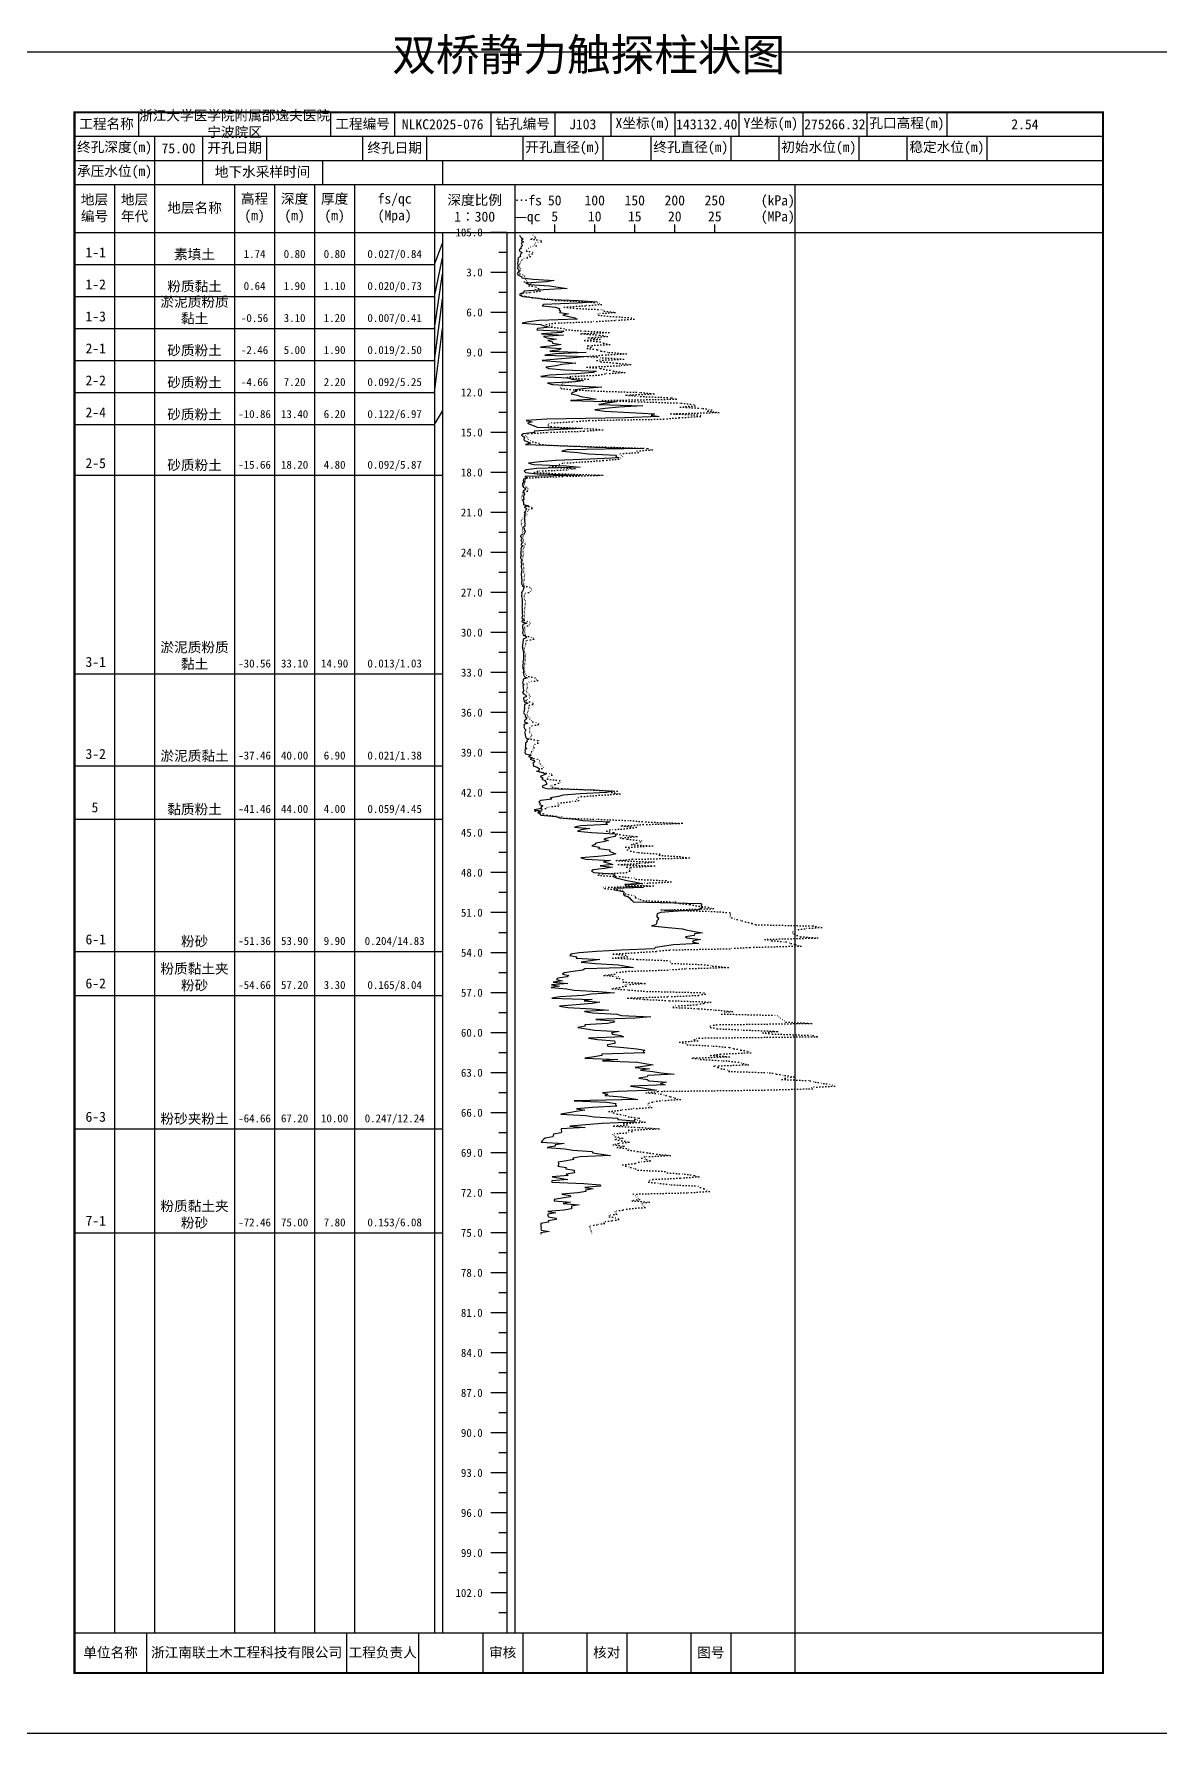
# Model space of a CAD drawing. Extents: x 297 to 65340, y 0 to 425.
# Drawn here: x 30600.9 to 30882.3, y 0 to 424.6 of the extents above; entities that cross this region are included whole.
import ezdxf
from ezdxf.enums import TextEntityAlignment as Align

# ---------------------------------------------------------------- set-up
doc = ezdxf.new("R2010")
doc.units = 0
doc.linetypes.add('DOT', pattern=[6.35, 0, -6.35])
doc.layers.add('FRAME', color=7, linetype='CONTINUOUS')
doc.layers.add('STRATUM', color=7, linetype='CONTINUOUS')
doc.styles.add('ST', font='')
doc.styles.get('ST').set_extended_font_data('SimSun')

msp = doc.modelspace()

# ---------------------------------------------------------------- linework, layer by layer
at = {"layer": 'FRAME', "color": 245, "linetype": 'Continuous'}
msp.add_lwpolyline([(30591, 0), (30888, 0), (30888, 420), (30591, 420)], close=True, dxfattribs=at)
at = {"layer": 'FRAME', "linetype": 'Continuous', "const_width": 0.5}
msp.add_lwpolyline([(30611, 15), (30868, 15), (30868, 405), (30611, 405)], close=True, dxfattribs=at)
at = {"layer": 'FRAME', "color": 0, "linetype": 'Continuous'}
for points in [[(30627, 405), (30627, 399)], [(30675, 405), (30675, 399)], [(30691, 405), (30691, 399)], [(30715, 405), (30715, 399)], [(30731, 405), (30731, 399)], [(30745, 405), (30745, 399)], [(30761, 405), (30761, 399)], [(30777, 405), (30777, 399)], [(30793, 405), (30793, 399)], [(30809, 405), (30809, 399)], [(30829, 405), (30829, 399)], [(30868, 405), (30868, 399)], [(30611, 399), (30868, 399)], [(30631, 399), (30631, 393)], [(30643, 399), (30643, 393)], [(30659, 399), (30659, 393)], [(30683, 399), (30683, 393)], [(30699, 399), (30699, 393)], [(30723, 399), (30723, 393)], [(30743, 399), (30743, 393)], [(30755, 399), (30755, 393)], [(30775, 399), (30775, 393)], [(30787, 399), (30787, 393)], [(30807, 399), (30807, 393)], [(30819, 399), (30819, 393)], [(30839, 399), (30839, 393)], [(30868, 399), (30868, 393)], [(30611, 393), (30868, 393)], [(30631, 393), (30631, 387)], [(30643, 393), (30643, 387)], [(30673, 393), (30673, 387)], [(30703, 393), (30703, 387)], [(30611, 387), (30868, 387)], [(30621, 387), (30621, 25)], [(30631, 387), (30631, 25)], [(30651, 387), (30651, 25)], [(30661, 387), (30661, 25)], [(30671, 387), (30671, 25)], [(30681, 387), (30681, 25)], [(30701, 387), (30701, 25)], [(30721, 387), (30721, 25)], [(30791, 387), (30791, 25)], [(30611, 375), (30868, 375)], [(30703, 375), (30703, 25)], [(30719, 375), (30719, 25)], [(30731, 375), (30731, 377)], [(30741, 375), (30741, 377)], [(30751, 375), (30751, 377)], [(30761, 375), (30761, 377)], [(30771, 375), (30771, 377)], [(30611, 25), (30868, 25)], [(30629, 25), (30629, 15)], [(30679, 25), (30679, 15)], [(30697, 25), (30697, 15)], [(30713, 25), (30713, 15)], [(30723, 25), (30723, 15)], [(30739, 25), (30739, 15)], [(30749, 25), (30749, 15)], [(30765, 25), (30765, 15)], [(30775, 25), (30775, 15)], [(30791, 25), (30791, 15)]]:
    msp.add_lwpolyline(points, dxfattribs=at)
at = {"layer": 'STRATUM', "linetype": 'Continuous'}
for points in [[(30719, 375), (30715, 375)], [(30722.2, 374.33), (30722.34, 374), (30722.7, 373.67), (30723.12, 373.33), (30722.6, 373), (30723.16, 372.67), (30722.58, 372.33), (30722.8, 372), (30722.86, 371.67), (30722.52, 371.33), (30722.64, 371), (30722.12, 370.67), (30722.18, 370.33), (30722.86, 370), (30722.5, 369.67), (30722.4, 369.33), (30722.44, 369), (30721.84, 368.67), (30721.82, 368.33), (30721.88, 368), (30721.82, 367.67), (30721.7, 367.33), (30721.76, 367), (30721.76, 366.67), (30721.78, 366.33), (30721.72, 366), (30722.04, 365.67), (30722.02, 365.33), (30721.8, 365), (30721.64, 364.67), (30721.86, 364.33), (30722.72, 364), (30722.76, 363.67), (30725.62, 363.33), (30730.86, 363), (30728.94, 362.67), (30723.8, 362.33), (30724.7, 362), (30729.72, 361.67), (30731.9, 361.33), (30734.08, 361), (30728.18, 360.67), (30723.26, 360.33), (30723.32, 360), (30722.4, 359.67), (30722.22, 359.33), (30723.04, 359), (30726.24, 358.67), (30728.3, 358.33), (30736.96, 358), (30741.62, 357.67), (30736.7, 357.33), (30728.18, 357), (30727.84, 356.67), (30731.18, 356.33), (30732.2, 356), (30732.14, 355.67), (30732.54, 355.33), (30732.16, 355), (30734.46, 354.67), (30733.02, 354.33), (30734.58, 354), (30736.02, 353.67), (30736.58, 353.33), (30727.14, 353), (30724.5, 352.67), (30722.84, 352.33), (30727.44, 352), (30728.38, 351.67), (30729.86, 351.33), (30726.68, 351), (30726.5, 350.67), (30733.26, 350.33), (30732.72, 350), (30727.66, 349.67), (30733.2, 349.33), (30728.18, 349), (30729, 348.67), (30731.42, 348.33), (30729.3, 348), (30730.42, 347.67), (30730.46, 347.33), (30732.64, 347), (30730.56, 346.67), (30727.48, 346.33), (30732.58, 346), (30732.2, 345.67), (30729.78, 345.33), (30738.86, 345), (30731.16, 344.67), (30728.5, 344.33), (30739.18, 344), (30735.6, 343.67), (30731.66, 343.33), (30727.84, 343), (30732.48, 342.67), (30736.26, 342.33), (30732.74, 342), (30731.38, 341.67), (30728.74, 341.33), (30729.54, 341), (30733.44, 340.67), (30741.38, 340.33), (30740.6, 340), (30736.46, 339.67), (30729.72, 339.33), (30727.54, 339), (30734.34, 338.67), (30735.4, 338.33), (30738, 338), (30736.2, 337.67), (30729.2, 337.33), (30730.48, 337), (30736.44, 336.67), (30742.76, 336.33), (30738.66, 336), (30736.14, 335.67), (30736.52, 335.33), (30735.54, 335), (30735.08, 334.67), (30736.6, 334.33), (30737.54, 334), (30739.64, 333.67), (30741.32, 333.33), (30734.96, 333), (30746.46, 332.67), (30744.2, 332.33), (30742, 332), (30753.02, 331.67), (30747.06, 331.33), (30743.64, 331), (30741, 330.67), (30743.52, 330.33), (30749.8, 330), (30755.96, 329.67), (30755.08, 329.33), (30757.14, 329), (30748.54, 328.67), (30729, 328.33), (30723.88, 328), (30725.4, 327.67), (30724.16, 327.33), (30724.98, 327), (30725.84, 326.67), (30726.58, 326.33), (30737.98, 326), (30730.76, 325.67), (30725.9, 325.33), (30725.94, 325), (30723.12, 324.67), (30722.74, 324.33), (30723.18, 324), (30723.44, 323.67), (30723.28, 323.33), (30723.38, 323), (30724.26, 322.67), (30724.96, 322.33), (30723.7, 322), (30734.12, 321.67), (30741.02, 321.33), (30752.98, 321), (30734.12, 320.67), (30732.82, 320.33), (30736.8, 320), (30739.38, 319.67), (30746.32, 319.33), (30746.3, 319), (30747, 318.67), (30739.84, 318.33), (30731.28, 318), (30727.28, 317.67), (30724.48, 317.33), (30725.8, 317), (30733.82, 316.67), (30737.34, 316.33), (30726.5, 316), (30723.86, 315.67), (30723.34, 315.33), (30723.66, 315), (30726.6, 314.67), (30737.64, 314.33), (30723.5, 314), (30724.16, 313.67), (30723.2, 313.33), (30723.08, 313), (30723.62, 312.67), (30722.94, 312.33), (30722.96, 312), (30723.12, 311.67), (30723.08, 311.33), (30723.68, 311), (30723.62, 310.67), (30723.12, 310.33), (30723.22, 310), (30723.52, 309.67), (30723.32, 309.33), (30723.16, 309), (30723.24, 308.67), (30723.4, 308.33), (30723.06, 308), (30723.18, 307.67), (30723.22, 307.33), (30723.2, 307), (30724.44, 306.67), (30723.38, 306.33), (30723.98, 306), (30723.8, 305.67), (30723.68, 305.33), (30723.38, 305), (30723.68, 304.67), (30723.38, 304.33), (30723.54, 304), (30723.42, 303.67), (30723.42, 303.33), (30723.42, 303), (30723.44, 302.67), (30723.58, 302.33), (30723.48, 302), (30723.62, 301.67), (30723.22, 301.33), (30723.36, 301), (30723.38, 300.67), (30723.6, 300.33), (30723.52, 300), (30723.38, 299.67), (30722.5, 299.33), (30722.48, 299), (30722.8, 298.67), (30722.66, 298.33), (30722.54, 298), (30722.86, 297.67), (30722.8, 297.33), (30722.54, 297), (30723.08, 296.67), (30722.66, 296.33), (30722.56, 296), (30722.58, 295.67), (30722.56, 295.33), (30722.5, 295), (30722.48, 294.67), (30722.72, 294.33), (30722.48, 294), (30722.48, 293.67), (30722.6, 293.33), (30722.74, 293), (30722.56, 292.67), (30722.66, 292.33), (30722.68, 292), (30722.6, 291.67), (30722.62, 291.33), (30722.66, 291), (30722.8, 290.67), (30722.74, 290.33), (30722.72, 290), (30722.58, 289.67), (30722.6, 289.33), (30722.66, 289), (30722.74, 288.67), (30722.66, 288.33), (30722.88, 288), (30722.7, 287.67), (30722.72, 287.33), (30722.78, 287), (30722.92, 286.67), (30723.38, 286.33), (30723.24, 286), (30723.14, 285.67), (30722.94, 285.33), (30722.66, 285), (30722.76, 284.67), (30722.74, 284.33), (30722.72, 284), (30722.76, 283.67), (30722.88, 283.33), (30722.84, 283), (30722.86, 282.67), (30722.88, 282.33), (30722.9, 282), (30722.86, 281.67), (30722.8, 281.33), (30722.88, 281), (30722.86, 280.67), (30722.86, 280.33), (30722.86, 280), (30722.9, 279.67), (30722.92, 279.33), (30722.88, 279), (30722.8, 278.67), (30723.18, 278.33), (30722.9, 278), (30722.76, 277.67), (30724, 277.33), (30723.04, 277), (30722.92, 276.67), (30722.92, 276.33), (30722.94, 276), (30723.18, 275.67), (30723, 275.33), (30722.98, 275), (30723, 274.67), (30723.1, 274.33), (30723.9, 274), (30723.88, 273.67), (30723.12, 273.33), (30723.12, 273), (30723.04, 272.67), (30723.06, 272.33), (30722.92, 272), (30722.96, 271.67), (30722.88, 271.33), (30722.94, 271), (30723.06, 270.67), (30723.08, 270.33), (30723.22, 270), (30723.18, 269.67), (30723.16, 269.33), (30723.22, 269), (30723.16, 268.67), (30723.22, 268.33), (30723.08, 268), (30723.04, 267.67), (30723.12, 267.33), (30723.02, 267), (30722.98, 266.67), (30723.06, 266.33), (30723.06, 266), (30723.22, 265.67), (30723.18, 265.33), (30723.14, 265), (30723.2, 264.67), (30723.3, 264.33), (30723.34, 264), (30724.1, 263.67), (30723.12, 263.33), (30723.08, 263), (30723.06, 262.67), (30722.98, 262.33), (30723.38, 262), (30723.06, 261.67), (30723.08, 261.33), (30723.12, 261), (30723.24, 260.67), (30723.18, 260.33), (30722.96, 260), (30723.18, 259.67), (30723.78, 259.33), (30723.96, 259), (30723.24, 258.67), (30723.18, 258.33), (30723.38, 258), (30723.34, 257.67), (30724.32, 257.33), (30723.48, 257), (30723.48, 256.67), (30723.4, 256.33), (30723.56, 256), (30723.34, 255.67), (30723.34, 255.33), (30723.22, 255), (30723.34, 254.67), (30723.7, 254.33), (30723.6, 254), (30724.06, 253.67), (30723.76, 253.33), (30723.46, 253), (30723.42, 252.67), (30724.26, 252.33), (30723.3, 252), (30723.38, 251.67), (30723.28, 251.33), (30723.46, 251), (30723.82, 250.67), (30723.6, 250.33), (30723.48, 250), (30723.58, 249.67), (30723.62, 249.33), (30723.68, 249), (30723.76, 248.67), (30724.5, 248.33), (30723.92, 248), (30724.14, 247.67), (30723.66, 247.33), (30723.7, 247), (30723.68, 246.67), (30723.6, 246.33), (30724, 246), (30723.56, 245.67), (30723.58, 245.33), (30723.54, 245), (30723.66, 244.67), (30725.14, 244.33), (30724.44, 244), (30725.44, 243.67), (30724.88, 243.33), (30725.8, 243), (30726.02, 242.67), (30725.52, 242.33), (30725.66, 242), (30725.58, 241.67), (30726.58, 241.33), (30727.1, 241), (30727.08, 240.67), (30726.82, 240.33), (30727.84, 240), (30728.84, 239.67), (30728.22, 239.33), (30727.38, 239), (30728.04, 238.67), (30727.8, 238.33), (30728.56, 238), (30728.8, 237.67), (30728.92, 237.33), (30728.94, 237), (30728, 236.67), (30727.88, 236.33), (30729.06, 236), (30741.04, 235.67), (30745.74, 235.33), (30743.9, 235), (30737.36, 234.67), (30733.08, 234.33), (30731.98, 234), (30729.96, 233.67), (30730.32, 233.33), (30727.56, 233), (30727.02, 232.67), (30727.38, 232.33), (30727.2, 232), (30728.02, 231.67), (30727.5, 231.33), (30727.78, 231), (30725.84, 230.67), (30727.64, 230.33), (30726.66, 230), (30727.28, 229.67), (30727.54, 229.33), (30731.26, 229), (30732.18, 228.67), (30736.18, 228.33), (30737.98, 228), (30744.8, 227.67), (30743.74, 227.33), (30744.18, 227), (30737.46, 226.67), (30735.98, 226.33), (30739.76, 226), (30737.6, 225.67), (30736.68, 225.33), (30740.18, 225), (30746.1, 224.67), (30746.26, 224.33), (30746.02, 224), (30744.44, 223.67), (30743.24, 223.33), (30744.38, 223), (30743.14, 222.67), (30741.28, 222.33), (30741.04, 222), (30740.26, 221.67), (30742.16, 221.33), (30741.92, 221), (30744.76, 220.67), (30744.66, 220.33), (30745.46, 220), (30746.24, 219.67), (30744.9, 219.33), (30741.8, 219), (30737.56, 218.67), (30738.9, 218.33), (30744.98, 218), (30743.22, 217.67), (30744.54, 217.33), (30745.56, 217), (30742.36, 216.67), (30745.48, 216.33), (30743.42, 216), (30740.58, 215.67), (30740.2, 215.33), (30740.74, 215), (30745.54, 214.67), (30746.14, 214.33), (30745.62, 214), (30746.32, 213.67), (30747.7, 213.33), (30749.06, 213), (30750.96, 212.67), (30752.72, 212.33), (30748.48, 212), (30748.66, 211.67), (30753.2, 211.33), (30745.8, 211), (30745.84, 210.67), (30748.16, 210.33), (30748.26, 210), (30748.22, 209.67), (30748.36, 209.33), (30749.24, 209), (30749.7, 208.67), (30750, 208.33), (30750.46, 208), (30750.62, 207.67), (30767.52, 207.33), (30767.64, 207), (30767.58, 206.67), (30767.94, 206.33), (30767.3, 206), (30767.2, 205.67), (30760.64, 205.33), (30757.44, 205), (30756.6, 204.67), (30756.5, 204.33), (30756.5, 204), (30756.9, 203.67), (30756.82, 203.33), (30756.52, 203), (30756.5, 202.67), (30756.42, 202.33), (30756.26, 202), (30755.18, 201.67), (30759.34, 201.33), (30762.94, 201), (30763.78, 200.67), (30765.9, 200.33), (30767.94, 200), (30765.9, 199.67), (30765.82, 199.33), (30763.66, 199), (30763.98, 198.67), (30767.46, 198.33), (30765.64, 198), (30765.4, 197.67), (30766.9, 197.33), (30760.7, 197), (30758.4, 196.67), (30756.16, 196.33), (30755.86, 196), (30747.58, 195.67), (30741.4, 195.33), (30737.14, 195), (30735.02, 194.67), (30734.78, 194.33), (30736.54, 194), (30736.4, 193.67), (30742.26, 193.33), (30739.98, 193), (30737.64, 192.67), (30741.18, 192.33), (30746.94, 192), (30748.76, 191.67), (30750.66, 191.33), (30738.56, 191), (30738.02, 190.67), (30735.64, 190.33), (30733.36, 190), (30732.94, 189.67), (30734.54, 189.33), (30734.1, 189), (30731.74, 188.67), (30731.44, 188.33), (30732.94, 188), (30730.62, 187.67), (30734.28, 187.33), (30730.18, 187), (30732.18, 186.67), (30730.14, 186.33), (30733.94, 186), (30735.84, 185.67), (30741.9, 185.33), (30745.96, 185), (30740.14, 184.67), (30738.14, 184.33), (30732.24, 184), (30730.28, 183.67), (30740.32, 183.33), (30738.4, 183), (30742.26, 182.67), (30740.36, 182.33), (30736.32, 182), (30732.22, 181.67), (30734.3, 181.33), (30740.36, 181), (30744.46, 180.67), (30738.44, 180.33), (30740.48, 180), (30746.5, 179.67), (30747.66, 179.33), (30754.98, 179), (30751.14, 178.67), (30741.28, 178.33), (30745.7, 178), (30745.94, 177.67), (30744.18, 177.33), (30738.52, 177), (30738.64, 176.67), (30736.78, 176.33), (30738.92, 176), (30740.98, 175.67), (30747.12, 175.33), (30745.22, 175), (30745.42, 174.67), (30747.56, 174.33), (30748.16, 174), (30739.42, 173.67), (30741.72, 173.33), (30745.9, 173), (30746.04, 172.67), (30746.06, 172.33), (30744.1, 172), (30744.24, 171.67), (30748.3, 171.33), (30751.54, 171), (30753.5, 170.67), (30753.14, 170.33), (30753.56, 170), (30742.78, 169.67), (30742.8, 169.33), (30740.82, 169), (30738.56, 168.67), (30746.76, 168.33), (30742.92, 168), (30751.72, 167.67), (30753.56, 167.33), (30755.62, 167), (30753.68, 166.67), (30751.12, 166.33), (30754.7, 166), (30752.42, 165.67), (30755.48, 165.33), (30757.48, 165), (30760.84, 164.67), (30754.24, 164.33), (30754.14, 164), (30751.98, 163.67), (30754.12, 163.33), (30754.6, 163), (30758.9, 162.67), (30757.42, 162.33), (30758.56, 162), (30749.92, 161.67), (30752.48, 161.33), (30754.48, 161), (30756.42, 160.67), (30746.72, 160.33), (30742.96, 160), (30744.28, 159.67), (30743.5, 159.33), (30747.66, 159), (30749.74, 158.67), (30751.76, 158.33), (30735.86, 158), (30744.04, 157.67), (30746.24, 157.33), (30746.2, 157), (30746.52, 156.67), (30740.46, 156.33), (30736.46, 156), (30738.54, 155.67), (30736.4, 155.33), (30734.54, 155), (30732.5, 154.67), (30738.66, 154.33), (30740.84, 154), (30746.8, 153.67), (30746.78, 153.33), (30750.94, 153), (30750.9, 152.67), (30742.78, 152.33), (30738.8, 152), (30734.78, 151.67), (30738.64, 151.33), (30732.6, 151), (30732.6, 150.67), (30732.66, 150.33), (30732.64, 150), (30730.66, 149.67), (30730.62, 149.33), (30730.56, 149), (30728.62, 148.67), (30728.16, 148.33), (30727.84, 148), (30727.58, 147.67), (30733.34, 147.33), (30731.1, 147), (30731.12, 146.67), (30729.08, 146.33), (30733.56, 146), (30735.5, 145.67), (30740.24, 145.33), (30740.56, 145), (30742.7, 144.67), (30744.98, 144.33), (30737.4, 144), (30735.56, 143.67), (30735.8, 143.33), (30733.94, 143), (30731.86, 142.67), (30731.92, 142.33), (30731.94, 142), (30731.78, 141.67), (30733.84, 141.33), (30733.8, 141), (30735.86, 140.67), (30735.9, 140.33), (30735.92, 140), (30733.88, 139.67), (30734.4, 139.33), (30730.38, 139), (30732.4, 138.67), (30734.3, 138.33), (30730.3, 138), (30730.3, 137.67), (30738.3, 137.33), (30742.34, 137), (30742.44, 136.67), (30738.56, 136.33), (30740.64, 136), (30738.68, 135.67), (30738.74, 135.33), (30736.78, 135), (30732.8, 134.67), (30734.82, 134.33), (30734.94, 134), (30732.86, 133.67), (30730.86, 133.33), (30730.84, 133), (30734.94, 132.67), (30733.08, 132.33), (30737.12, 132), (30735.2, 131.67), (30735.2, 131.33), (30735.2, 131), (30733.28, 130.67), (30729.28, 130.33), (30731.32, 130), (30729.32, 129.67), (30729.3, 129.33), (30729.4, 129), (30731.4, 128.67), (30731.4, 128.33), (30729.4, 128), (30729.44, 127.67), (30727.54, 127.33), (30727.56, 127), (30727.56, 126.67), (30727.58, 126.33), (30727.56, 126), (30727.58, 125.67), (30729.58, 125.33), (30727.56, 125), (30727.54, 124.67)], [(30701, 367), (30703, 372.33)], [(30719, 370), (30717, 370)], [(30611, 367), (30621, 367)], [(30621, 367), (30631, 367)], [(30631, 367), (30651, 367)], [(30651, 367), (30661, 367)], [(30661, 367), (30671, 367)], [(30671, 367), (30681, 367)], [(30681, 367), (30701, 367)], [(30701, 359), (30703, 368.67)], [(30701, 351), (30703, 364.67)], [(30719, 365), (30715, 365)], [(30611, 359), (30621, 359)], [(30621, 359), (30631, 359)], [(30631, 359), (30651, 359)], [(30651, 359), (30661, 359)], [(30661, 359), (30671, 359)], [(30671, 359), (30681, 359)], [(30681, 359), (30701, 359)], [(30701, 343), (30703, 358.33)], [(30719, 360), (30717, 360)], [(30719, 355), (30715, 355)], [(30611, 351), (30621, 351)], [(30621, 351), (30631, 351)], [(30631, 351), (30651, 351)], [(30651, 351), (30661, 351)], [(30661, 351), (30671, 351)], [(30671, 351), (30681, 351)], [(30681, 351), (30701, 351)], [(30701, 335), (30703, 351)], [(30719, 350), (30717, 350)], [(30719, 345), (30715, 345)], [(30611, 343), (30621, 343)], [(30621, 343), (30631, 343)], [(30631, 343), (30651, 343)], [(30651, 343), (30661, 343)], [(30661, 343), (30671, 343)], [(30671, 343), (30681, 343)], [(30681, 343), (30701, 343)], [(30719, 340), (30717, 340)], [(30611, 335), (30621, 335)], [(30621, 335), (30631, 335)], [(30631, 335), (30651, 335)], [(30651, 335), (30661, 335)], [(30661, 335), (30671, 335)], [(30671, 335), (30681, 335)], [(30681, 335), (30701, 335)], [(30719, 335), (30715, 335)], [(30611, 327), (30621, 327)], [(30621, 327), (30631, 327)], [(30631, 327), (30651, 327)], [(30651, 327), (30661, 327)], [(30661, 327), (30671, 327)], [(30671, 327), (30681, 327)], [(30681, 327), (30701, 327)], [(30701, 327), (30703, 330.33)], [(30719, 330), (30717, 330)], [(30719, 325), (30715, 325)], [(30719, 320), (30717, 320)], [(30611, 314.33), (30621, 314.33)], [(30621, 314.33), (30631, 314.33)], [(30631, 314.33), (30651, 314.33)], [(30651, 314.33), (30661, 314.33)], [(30661, 314.33), (30671, 314.33)], [(30671, 314.33), (30681, 314.33)], [(30681, 314.33), (30701, 314.33)], [(30701, 314.33), (30703, 314.33)], [(30719, 315), (30715, 315)], [(30719, 310), (30717, 310)], [(30719, 305), (30715, 305)], [(30719, 300), (30717, 300)], [(30719, 295), (30715, 295)], [(30719, 290), (30717, 290)], [(30719, 285), (30715, 285)], [(30719, 280), (30717, 280)], [(30719, 275), (30715, 275)], [(30719, 270), (30717, 270)], [(30611, 264.67), (30621, 264.67)], [(30621, 264.67), (30631, 264.67)], [(30631, 264.67), (30651, 264.67)], [(30651, 264.67), (30661, 264.67)], [(30661, 264.67), (30671, 264.67)], [(30671, 264.67), (30681, 264.67)], [(30681, 264.67), (30701, 264.67)], [(30701, 264.67), (30703, 264.67)], [(30719, 265), (30715, 265)], [(30719, 260), (30717, 260)], [(30719, 255), (30715, 255)], [(30719, 250), (30717, 250)], [(30719, 245), (30715, 245)], [(30611, 241.67), (30621, 241.67)], [(30621, 241.67), (30631, 241.67)], [(30631, 241.67), (30651, 241.67)], [(30651, 241.67), (30661, 241.67)], [(30661, 241.67), (30671, 241.67)], [(30671, 241.67), (30681, 241.67)], [(30681, 241.67), (30701, 241.67)], [(30701, 241.67), (30703, 241.67)], [(30719, 240), (30717, 240)], [(30719, 235), (30715, 235)], [(30719, 230), (30717, 230)], [(30611, 228.33), (30621, 228.33)], [(30621, 228.33), (30631, 228.33)], [(30631, 228.33), (30651, 228.33)], [(30651, 228.33), (30661, 228.33)], [(30661, 228.33), (30671, 228.33)], [(30671, 228.33), (30681, 228.33)], [(30681, 228.33), (30701, 228.33)], [(30701, 228.33), (30703, 228.33)], [(30719, 225), (30715, 225)], [(30719, 220), (30717, 220)], [(30719, 215), (30715, 215)], [(30719, 210), (30717, 210)], [(30719, 205), (30715, 205)], [(30719, 200), (30717, 200)], [(30611, 195.33), (30621, 195.33)], [(30621, 195.33), (30631, 195.33)], [(30631, 195.33), (30651, 195.33)], [(30651, 195.33), (30661, 195.33)], [(30661, 195.33), (30671, 195.33)], [(30671, 195.33), (30681, 195.33)], [(30681, 195.33), (30701, 195.33)], [(30701, 195.33), (30703, 195.33)], [(30719, 195), (30715, 195)], [(30719, 190), (30717, 190)], [(30611, 184.33), (30621, 184.33)], [(30621, 184.33), (30631, 184.33)], [(30631, 184.33), (30651, 184.33)], [(30651, 184.33), (30661, 184.33)], [(30661, 184.33), (30671, 184.33)], [(30671, 184.33), (30681, 184.33)], [(30681, 184.33), (30701, 184.33)], [(30701, 184.33), (30703, 184.33)], [(30719, 185), (30715, 185)], [(30719, 180), (30717, 180)], [(30719, 175), (30715, 175)], [(30719, 170), (30717, 170)], [(30719, 165), (30715, 165)], [(30719, 160), (30717, 160)], [(30719, 155), (30715, 155)], [(30611, 151), (30621, 151)], [(30621, 151), (30631, 151)], [(30631, 151), (30651, 151)], [(30651, 151), (30661, 151)], [(30661, 151), (30671, 151)], [(30671, 151), (30681, 151)], [(30681, 151), (30701, 151)], [(30701, 151), (30703, 151)], [(30719, 150), (30717, 150)], [(30719, 145), (30715, 145)], [(30719, 140), (30717, 140)], [(30719, 135), (30715, 135)], [(30719, 130), (30717, 130)], [(30611, 125), (30621, 125)], [(30621, 125), (30631, 125)], [(30631, 125), (30651, 125)], [(30651, 125), (30661, 125)], [(30661, 125), (30671, 125)], [(30671, 125), (30681, 125)], [(30681, 125), (30701, 125)], [(30701, 125), (30703, 125)], [(30719, 125), (30715, 125)], [(30719, 120), (30717, 120)], [(30719, 115), (30715, 115)], [(30719, 110), (30717, 110)], [(30719, 105), (30715, 105)], [(30719, 100), (30717, 100)], [(30719, 95), (30715, 95)], [(30719, 90), (30717, 90)], [(30719, 85), (30715, 85)], [(30719, 80), (30717, 80)], [(30719, 75), (30715, 75)], [(30719, 70), (30717, 70)], [(30719, 65), (30715, 65)], [(30719, 60), (30717, 60)], [(30719, 55), (30715, 55)], [(30719, 50), (30717, 50)], [(30719, 45), (30715, 45)], [(30719, 40), (30717, 40)], [(30719, 35), (30715, 35)], [(30719, 30), (30717, 30)]]:
    msp.add_lwpolyline(points, dxfattribs=at)
at = {"layer": 'STRATUM', "linetype": 'DOT', "ltscale": 0.1}
msp.add_lwpolyline([(30725.54, 374.33), (30726.02, 374), (30726.12, 373.67), (30725.1, 373.33), (30727.68, 373), (30727.58, 372.67), (30726.26, 372.33), (30725.86, 372), (30726.34, 371.67), (30724.98, 371.33), (30724.48, 371), (30723.86, 370.67), (30724.02, 370.33), (30725.64, 370), (30725.34, 369.67), (30724.5, 369.33), (30724.88, 369), (30724.08, 368.67), (30722.86, 368.33), (30722.74, 368), (30722.52, 367.67), (30722.26, 367.33), (30722.26, 367), (30722.14, 366.67), (30722.18, 366.33), (30722.36, 366), (30722.44, 365.67), (30722.4, 365.33), (30722, 365), (30722.26, 364.67), (30723.28, 364.33), (30723.44, 364), (30723.46, 363.67), (30723.6, 363.33), (30723.96, 363), (30723.42, 362.67), (30725.04, 362.33), (30724.92, 362), (30724.62, 361.67), (30726.4, 361.33), (30726.96, 361), (30726.18, 360.67), (30727.3, 360.33), (30724.68, 360), (30722.8, 359.67), (30722.66, 359.33), (30723.84, 359), (30725.48, 358.67), (30729.68, 358.33), (30731.26, 358), (30739.38, 357.67), (30742.12, 357.33), (30742.64, 357), (30738.62, 356.67), (30733.48, 356.33), (30736.62, 356), (30743.04, 355.67), (30743.46, 355.33), (30746, 355), (30741.76, 354.67), (30742, 354.33), (30744.96, 354), (30750.18, 353.67), (30750.74, 353.33), (30745.94, 353), (30740.08, 352.67), (30731.12, 352.33), (30728.94, 352), (30730.3, 351.67), (30730.3, 351.33), (30733.32, 351), (30733.88, 350.67), (30738.72, 350.33), (30744.52, 350), (30737.64, 349.67), (30742.26, 349.33), (30744.1, 349), (30739.46, 348.67), (30742.24, 348.33), (30738.56, 348), (30742.36, 347.67), (30743.26, 347.33), (30744.72, 347), (30739.28, 346.67), (30740, 346.33), (30739.16, 346), (30741.68, 345.67), (30742.68, 345.33), (30744.62, 345), (30748.88, 344.67), (30742.84, 344.33), (30739.42, 344), (30743, 343.67), (30748.2, 343.33), (30741.6, 343), (30742.64, 342.67), (30746.58, 342.33), (30749.92, 342), (30747.22, 341.67), (30739.14, 341.33), (30742.56, 341), (30744.04, 340.67), (30745.74, 340.33), (30748.42, 340), (30743.52, 339.67), (30742.06, 339.33), (30734.98, 339), (30734.12, 338.67), (30739.34, 338.33), (30738.04, 338), (30735.12, 337.67), (30733, 337.33), (30732.66, 337), (30732.94, 336.67), (30732.48, 336.33), (30732.66, 336), (30735.8, 335.67), (30741.84, 335.33), (30752.6, 335), (30755.78, 334.67), (30748.86, 334.33), (30752.5, 334), (30760.3, 333.67), (30761.36, 333.33), (30742.96, 333), (30751.96, 332.67), (30762.72, 332.33), (30765.8, 332), (30766, 331.67), (30762.44, 331.33), (30768.08, 331), (30770.2, 330.67), (30769.26, 330.33), (30771.92, 330), (30760, 329.67), (30767.44, 329.33), (30767.36, 329), (30762.02, 328.67), (30758.16, 328.33), (30739.56, 328), (30735.38, 327.67), (30729.6, 327.33), (30729.38, 327), (30729.42, 326.67), (30731.14, 326.33), (30739.18, 326), (30742.92, 325.67), (30738.2, 325.33), (30728.96, 325), (30724.24, 324.67), (30723.74, 324.33), (30723.98, 324), (30724.24, 323.67), (30724.36, 323.33), (30724.94, 323), (30725.54, 322.67), (30727.1, 322.33), (30727.3, 322), (30732.66, 321.67), (30745.14, 321.33), (30754.26, 321), (30755.32, 320.67), (30751.52, 320.33), (30751.86, 320), (30747.26, 319.67), (30747.58, 319.33), (30748.04, 319), (30747.5, 318.67), (30746.96, 318.33), (30743.02, 318), (30738.62, 317.67), (30732.94, 317.33), (30732.2, 317), (30732.02, 316.67), (30729.7, 316.33), (30736, 316), (30733.92, 315.67), (30726.66, 315.33), (30725.98, 315), (30732.22, 314.67), (30742.94, 314.33), (30732.86, 314), (30724.76, 313.67), (30723.64, 313.33), (30723.58, 313), (30723.18, 312.67), (30723.4, 312.33), (30723.44, 312), (30723.04, 311.67), (30724.02, 311.33), (30724.36, 311), (30724.2, 310.67), (30724.14, 310.33), (30723, 310), (30722.92, 309.67), (30722.9, 309.33), (30722.78, 309), (30722.68, 308.67), (30722.96, 308.33), (30722.84, 308), (30723.08, 307.67), (30723.2, 307.33), (30723.22, 307), (30723.78, 306.67), (30725.3, 306.33), (30725.32, 306), (30724.44, 305.67), (30724.3, 305.33), (30723.68, 305), (30724.14, 304.67), (30723.82, 304.33), (30723.44, 304), (30723.14, 303.67), (30722.8, 303.33), (30722.66, 303), (30722.58, 302.67), (30722.74, 302.33), (30722.62, 302), (30722.68, 301.67), (30722.88, 301.33), (30723.02, 301), (30722.9, 300.67), (30723.1, 300.33), (30722.9, 300), (30723.54, 299.67), (30723.12, 299.33), (30723.02, 299), (30723.06, 298.67), (30723.12, 298.33), (30723.12, 298), (30723.24, 297.67), (30723.56, 297.33), (30723.62, 297), (30723.54, 296.67), (30723.3, 296.33), (30723.14, 296), (30723.02, 295.67), (30723, 295.33), (30723.04, 295), (30723.22, 294.67), (30723.14, 294.33), (30723.06, 294), (30722.92, 293.67), (30722.9, 293.33), (30722.9, 293), (30722.94, 292.67), (30723.14, 292.33), (30723.12, 292), (30723.1, 291.67), (30723.18, 291.33), (30723.18, 291), (30723.2, 290.67), (30723.22, 290.33), (30723.12, 290), (30723.42, 289.67), (30723.42, 289.33), (30723.36, 289), (30723.38, 288.67), (30723.38, 288.33), (30723.3, 288), (30723.18, 287.67), (30723.22, 287.33), (30723.2, 287), (30723.28, 286.67), (30724.78, 286.33), (30725, 286), (30725.3, 285.67), (30724.94, 285.33), (30724.44, 285), (30723.42, 284.67), (30723.38, 284.33), (30723.38, 284), (30723.34, 283.67), (30723.38, 283.33), (30723.58, 283), (30723.58, 282.67), (30723.6, 282.33), (30723.58, 282), (30723.58, 281.67), (30723.48, 281.33), (30723.42, 281), (30723.42, 280.67), (30723.38, 280.33), (30723.4, 280), (30723.44, 279.67), (30723.38, 279.33), (30723.34, 279), (30723.42, 278.67), (30723.36, 278.33), (30723.36, 278), (30724.68, 277.67), (30724.94, 277.33), (30724.72, 277), (30724.24, 276.67), (30723.42, 276.33), (30723.44, 276), (30723.52, 275.67), (30723.5, 275.33), (30723.44, 275), (30723.5, 274.67), (30723.6, 274.33), (30724.42, 274), (30725.62, 273.67), (30725.66, 273.33), (30723.88, 273), (30723.8, 272.67), (30723.7, 272.33), (30723.72, 272), (30723.72, 271.67), (30723.3, 271.33), (30723.36, 271), (30723.34, 270.67), (30723.36, 270.33), (30723.36, 270), (30723.68, 269.67), (30723.62, 269.33), (30723.6, 269), (30723.62, 268.67), (30723.62, 268.33), (30723.56, 268), (30723.52, 267.67), (30723.48, 267.33), (30723.44, 267), (30723.36, 266.67), (30723.32, 266.33), (30723.36, 266), (30723.36, 265.67), (30723.42, 265.33), (30723.44, 265), (30723.68, 264.67), (30723.96, 264.33), (30724.54, 264), (30726.14, 263.67), (30726.4, 263.33), (30726.68, 263), (30724.58, 262.67), (30724.08, 262.33), (30724.04, 262), (30724.12, 261.67), (30724.1, 261.33), (30724.04, 261), (30723.96, 260.67), (30723.88, 260.33), (30724, 260), (30724.5, 259.67), (30724.62, 259.33), (30724.88, 259), (30724.68, 258.67), (30724.14, 258.33), (30723.86, 258), (30724.68, 257.67), (30725.72, 257.33), (30725.44, 257), (30724.42, 256.67), (30724.5, 256.33), (30724.48, 256), (30724.4, 255.67), (30724.28, 255.33), (30724.16, 255), (30724, 254.67), (30724.14, 254.33), (30724.24, 254), (30724.76, 253.67), (30724.7, 253.33), (30725.08, 253), (30725.54, 252.67), (30726.92, 252.33), (30726.9, 252), (30725.2, 251.67), (30724.74, 251.33), (30724.68, 251), (30724.7, 250.67), (30724.7, 250.33), (30724.66, 250), (30725.12, 249.67), (30725.22, 249.33), (30725.12, 249), (30724.78, 248.67), (30725.12, 248.33), (30726.98, 248), (30726.72, 247.67), (30726.74, 247.33), (30726.06, 247), (30725.74, 246.67), (30725.8, 246.33), (30725.8, 246), (30725.58, 245.67), (30725.2, 245.33), (30725.2, 245), (30724.96, 244.67), (30725.1, 244.33), (30724.52, 244), (30725.08, 243.67), (30726.76, 243.33), (30727.28, 243), (30727.1, 242.67), (30727.24, 242.33), (30727.46, 242), (30727.8, 241.67), (30728.32, 241.33), (30727.78, 241), (30727.12, 240.67), (30726.58, 240.33), (30728.14, 240), (30730.14, 239.67), (30730.3, 239.33), (30729.64, 239), (30729.22, 238.67), (30729.2, 238.33), (30732.26, 238), (30732.34, 237.67), (30731.94, 237.33), (30731.04, 237), (30729.92, 236.67), (30730.44, 236.33), (30732.84, 236), (30740.04, 235.67), (30746.64, 235.33), (30745.28, 235), (30747.26, 234.67), (30742.1, 234.33), (30737.58, 234), (30736.88, 233.67), (30736.46, 233.33), (30736.92, 233), (30734.78, 232.67), (30731.78, 232.33), (30732.1, 232), (30731.84, 231.67), (30729.08, 231.33), (30728.66, 231), (30727.68, 230.67), (30726.22, 230.33), (30727.24, 230), (30728.16, 229.67), (30729.1, 229.33), (30732.7, 229), (30732.56, 228.67), (30741.96, 228.33), (30749.94, 228), (30753.78, 227.67), (30762.84, 227.33), (30753.12, 227), (30747.72, 226.67), (30751.32, 226.33), (30749.1, 226), (30744.74, 225.67), (30744, 225.33), (30745.8, 225), (30746.58, 224.67), (30748.2, 224.33), (30751.52, 224), (30747.42, 223.67), (30749.24, 223.33), (30752.78, 223), (30752.4, 222.67), (30751.44, 222.33), (30750.28, 222), (30755.42, 221.67), (30748.8, 221.33), (30749.7, 221), (30749.22, 220.67), (30750.02, 220.33), (30752, 220), (30757.34, 219.67), (30757.16, 219.33), (30762.3, 219), (30764.6, 218.67), (30750.36, 218.33), (30746.4, 218), (30755.8, 217.67), (30752.22, 217.33), (30746.94, 217), (30755.9, 216.67), (30748.98, 216.33), (30750.08, 216), (30749.7, 215.67), (30749.66, 215.33), (30748.92, 215), (30742.12, 214.67), (30741.9, 214.33), (30747.26, 214), (30750.88, 213.67), (30751.34, 213.33), (30758.74, 213), (30760.02, 212.67), (30752.86, 212.33), (30748.82, 212), (30755.56, 211.67), (30743.2, 211.33), (30743.64, 211), (30747.88, 210.67), (30748.04, 210.33), (30748.38, 210), (30748.68, 209.67), (30750.74, 209.33), (30751.1, 209), (30751.26, 208.67), (30752.4, 208.33), (30753.16, 208), (30761.16, 207.67), (30762.36, 207.33), (30764.84, 207), (30766.38, 206.67), (30769.46, 206.33), (30770.6, 206), (30757.7, 205.67), (30770.18, 205.33), (30774.78, 205), (30774.84, 204.67), (30774.9, 204.33), (30774.78, 204), (30775.22, 203.67), (30776.6, 203.33), (30777.86, 203), (30778.68, 202.67), (30780.32, 202.33), (30781.3, 202), (30795.56, 201.67), (30797.64, 201.33), (30793.38, 201), (30791.12, 200.67), (30790.5, 200.33), (30790.44, 200), (30790.84, 199.67), (30791.58, 199.33), (30792.5, 199), (30796.7, 198.67), (30783.56, 198.33), (30785.3, 198), (30788.84, 197.67), (30790.08, 197.33), (30791.24, 197), (30792.5, 196.67), (30779.68, 196.33), (30774.66, 196), (30759.56, 195.67), (30756.24, 195.33), (30750.94, 195), (30745.68, 194.67), (30748.8, 194.33), (30749.12, 194), (30745.5, 193.67), (30751.7, 193.33), (30759.8, 193), (30759.96, 192.67), (30760.36, 192.33), (30768.54, 192), (30770.52, 191.67), (30774.32, 191.33), (30763.54, 191), (30759.18, 190.67), (30748.78, 190.33), (30746.4, 190), (30745.96, 189.67), (30743.36, 189.33), (30746.92, 189), (30746.5, 188.67), (30748.04, 188.33), (30748.02, 188), (30748.16, 187.67), (30753.52, 187.33), (30748.56, 187), (30748.78, 186.67), (30747.2, 186.33), (30745.44, 186), (30749.64, 185.67), (30754.08, 185.33), (30768.38, 185), (30768.56, 184.67), (30766.86, 184.33), (30759.08, 184), (30749.3, 183.67), (30753.46, 183.33), (30759.76, 183), (30769.92, 182.67), (30768.14, 182.33), (30766.44, 182), (30760.58, 181.67), (30760.68, 181.33), (30767.04, 181), (30771.24, 180.67), (30775.34, 180.33), (30773.4, 180), (30772.76, 179.67), (30786.62, 179.33), (30787, 179), (30787.32, 178.67), (30787.92, 178.33), (30788.3, 178), (30788.84, 177.67), (30795.14, 177.33), (30771.46, 177), (30769.74, 176.67), (30770, 176.33), (30771.68, 176), (30778.26, 175.67), (30786.68, 175.33), (30783.06, 175), (30785.42, 174.67), (30795.6, 174.33), (30796.62, 174), (30767.12, 173.67), (30765.94, 173.33), (30766.68, 173), (30762.26, 172.67), (30763.8, 172.33), (30764.22, 172), (30770.7, 171.67), (30774.8, 171.33), (30775.86, 171), (30777.6, 170.67), (30779.4, 170.33), (30779.92, 170), (30772.36, 169.67), (30770.04, 169.33), (30774.62, 169), (30765.42, 168.67), (30767.5, 168.33), (30773.16, 168), (30776.96, 167.67), (30778.2, 167.33), (30779.38, 167), (30770.86, 166.67), (30771.86, 166.33), (30772.66, 166), (30774.48, 165.67), (30774.56, 165.33), (30784.74, 165), (30786.54, 164.67), (30788.6, 164.33), (30790.72, 164), (30788.58, 163.67), (30787.82, 163.33), (30794.86, 163), (30796.14, 162.67), (30798.22, 162.33), (30800.36, 162), (30800.94, 161.67), (30795.18, 161.33), (30795.36, 161), (30783.46, 160.67), (30756.68, 160.33), (30753.94, 160), (30757.54, 159.67), (30758.84, 159.33), (30759.98, 159), (30761.08, 158.67), (30762.36, 158.33), (30757.28, 158), (30755.34, 157.67), (30754.38, 157.33), (30754.26, 157), (30754.76, 156.67), (30755.22, 156.33), (30750.22, 156), (30747.54, 155.67), (30744.58, 155.33), (30745.76, 155), (30746.72, 154.67), (30748.72, 154.33), (30749.48, 154), (30752.08, 153.67), (30751, 153.33), (30752.28, 153), (30753.54, 152.67), (30748.26, 152.33), (30748.98, 152), (30745.76, 151.67), (30752.2, 151.33), (30756.98, 151), (30749.54, 150.67), (30750.26, 150.33), (30748.86, 150), (30745.4, 149.67), (30745.8, 149.33), (30746.22, 149), (30747.98, 148.67), (30746.2, 148.33), (30747.76, 148), (30749.48, 147.67), (30746.86, 147.33), (30745.68, 147), (30748.3, 146.67), (30746.66, 146.33), (30749.62, 146), (30749.36, 145.67), (30751.74, 145.33), (30754.16, 145), (30756.5, 144.67), (30759.82, 144.33), (30753.44, 144), (30752.78, 143.67), (30753.92, 143.33), (30754.88, 143), (30752.04, 142.67), (30750.98, 142.33), (30748.02, 142), (30748.78, 141.67), (30749.98, 141.33), (30751.16, 141), (30751.86, 140.67), (30758.54, 140.33), (30759.2, 140), (30763.5, 139.67), (30765.9, 139.33), (30766.98, 139), (30762.26, 138.67), (30755.5, 138.33), (30754.62, 138), (30754.56, 137.67), (30757.46, 137.33), (30760.18, 137), (30766.86, 136.67), (30767.44, 136.33), (30768.36, 136), (30769.02, 135.67), (30769.56, 135.33), (30764.02, 135), (30750.56, 134.67), (30751.08, 134.33), (30751.5, 134), (30751.88, 133.67), (30752.22, 133.33), (30750.4, 133), (30754.58, 132.67), (30752.76, 132.33), (30752.96, 132), (30753.28, 131.67), (30753.48, 131.33), (30749.74, 131), (30747.92, 130.67), (30746.06, 130.33), (30746.24, 130), (30746.46, 129.67), (30744.58, 129.33), (30744.68, 129), (30746.84, 128.67), (30746.96, 128.33), (30745.18, 128), (30743.3, 127.67), (30743.38, 127.33), (30741.5, 127), (30739.6, 126.67), (30739.76, 126.33), (30739.9, 126), (30740.04, 125.67), (30740.12, 125.33), (30740.22, 125), (30740.22, 124.67)], dxfattribs=at)

# ---------------------------------------------------------------- texts
at = {"layer": 'FRAME', "style": 'ST'}
msp.add_text('双桥静力触探柱状图', height=8, dxfattribs=at).set_placement((30739.5, 413), align=Align.BOTTOM_CENTER)
for s, p in [('…fs', (30721, 383)), ('—qc', (30721, 379))]:
    msp.add_text(s, height=2.5, dxfattribs=at).set_placement(p, align=Align.MIDDLE_LEFT)
for s, p in [('50', (30731, 383)), ('100', (30741, 383)), ('150', (30751, 383)), ('200', (30761, 383)), ('250', (30771, 383)), ('5', (30731, 379)), ('10', (30741, 379)), ('15', (30751, 379)), ('20', (30761, 379)), ('25', (30771, 379))]:
    msp.add_text(s, height=2.5, dxfattribs=at).set_placement(p, align=Align.MIDDLE_CENTER)
for s, p in [('(kPa)', (30791, 383)), ('(MPa)', (30791, 379))]:
    msp.add_text(s, height=2.5, dxfattribs=at).set_placement(p, align=Align.MIDDLE_RIGHT)
at = {"layer": 'FRAME', "char_height": 2.5, "attachment_point": 5, "style": 'ST'}
for s, insert, width in [('工程名称', (30619, 402), 16), ('浙江大学医学院附属邵逸夫医院宁波院区', (30651, 402), 48), ('工程编号', (30683, 402), 16), ('钻孔编号', (30723, 402), 16), ('X坐标(m)', (30753, 402), 16), ('Y坐标(m)', (30785, 402), 16), ('孔口高程(m)', (30819, 402), 20), ('NLKC2025-076', (30703, 402), 24), ('J103', (30738, 402), 14), ('143132.40', (30769, 402), 16), ('275266.32', (30801, 402), 16), ('2.54', (30848.5, 402), 39), ('终孔深度(m)', (30621, 396), 20), ('75.00', (30637, 396), 12), ('开孔日期', (30651, 396), 16), ('终孔日期', (30691, 396), 16), ('开孔直径(m)', (30733, 396), 20), ('终孔直径(m)', (30765, 396), 20), ('初始水位(m)', (30797, 396), 20), ('稳定水位(m)', (30829, 396), 20), ('承压水位(m)', (30621, 390), 20), ('地下水采样时间', (30658, 390), 30), ('地层编号', (30616, 381), 10), ('地层年代', (30626, 381), 10), ('地层名称', (30641, 381), 20), ('高程\\P(m)', (30656, 381), 10), ('深度\\P(m)', (30666, 381), 10), ('厚度\\P(m)', (30676, 381), 10), ('fs/qc\\P(Mpa)', (30691, 381), 20), ('深度比例\\P1∶300', (30711, 381), 20), ('单位名称', (30620, 20), 18), ('浙江南联土木工程科技有限公司', (30654, 20), 50), ('工程负责人', (30688, 20), 18), ('审核', (30718, 20), 10), ('核对', (30744, 20), 10), ('图号', (30770, 20), 10)]:
    msp.add_mtext(s, dxfattribs=dict(at, insert=insert, width=width))
at = {"layer": 'STRATUM', "style": 'ST'}
for s, p in [('105.0', (30713, 375)), ('3.0', (30713, 365)), ('6.0', (30713, 355)), ('9.0', (30713, 345)), ('12.0', (30713, 335)), ('15.0', (30713, 325)), ('18.0', (30713, 315)), ('21.0', (30713, 305)), ('24.0', (30713, 295)), ('27.0', (30713, 285)), ('30.0', (30713, 275)), ('33.0', (30713, 265)), ('36.0', (30713, 255)), ('39.0', (30713, 245)), ('42.0', (30713, 235)), ('45.0', (30713, 225)), ('48.0', (30713, 215)), ('51.0', (30713, 205)), ('54.0', (30713, 195)), ('57.0', (30713, 185)), ('60.0', (30713, 175)), ('63.0', (30713, 165)), ('66.0', (30713, 155)), ('69.0', (30713, 145)), ('72.0', (30713, 135)), ('75.0', (30713, 125)), ('78.0', (30713, 115)), ('81.0', (30713, 105)), ('84.0', (30713, 95)), ('87.0', (30713, 85)), ('90.0', (30713, 75)), ('93.0', (30713, 65)), ('96.0', (30713, 55)), ('99.0', (30713, 45)), ('102.0', (30713, 35))]:
    msp.add_text(s, height=2, dxfattribs=at).set_placement(p, align=Align.MIDDLE_RIGHT)
for s, p in [('1-1', (30613.75, 370)), ('1-2', (30613.75, 362)), ('1-3', (30613.75, 354)), ('2-1', (30613.75, 346)), ('2-2', (30613.75, 338)), ('2-4', (30613.75, 330)), ('2-5', (30613.75, 317.33)), ('3-1', (30613.75, 267.67)), ('3-2', (30613.75, 244.67)), ('5', (30615.25, 231.33)), ('6-1', (30613.75, 198.33)), ('6-2', (30613.75, 187.33)), ('6-3', (30613.75, 154)), ('7-1', (30613.75, 128))]:
    msp.add_text(s, height=2.5, dxfattribs=at).set_placement(p, align=Align.MIDDLE_LEFT)
for s, p in [('1.74', (30656, 368)), ('0.80', (30666, 368)), ('0.80', (30676, 368)), ('0.027/0.84', (30691, 368)), ('0.64', (30656, 360)), ('1.90', (30666, 360)), ('1.10', (30676, 360)), ('0.020/0.73', (30691, 360)), ('-0.56', (30656, 352)), ('3.10', (30666, 352)), ('1.20', (30676, 352)), ('0.007/0.41', (30691, 352)), ('-2.46', (30656, 344)), ('5.00', (30666, 344)), ('1.90', (30676, 344)), ('0.019/2.50', (30691, 344)), ('-4.66', (30656, 336)), ('7.20', (30666, 336)), ('2.20', (30676, 336)), ('0.092/5.25', (30691, 336)), ('-10.86', (30656, 328)), ('13.40', (30666, 328)), ('6.20', (30676, 328)), ('0.122/6.97', (30691, 328)), ('-15.66', (30656, 315.33)), ('18.20', (30666, 315.33)), ('4.80', (30676, 315.33)), ('0.092/5.87', (30691, 315.33)), ('-30.56', (30656, 265.67)), ('33.10', (30666, 265.67)), ('14.90', (30676, 265.67)), ('0.013/1.03', (30691, 265.67)), ('-37.46', (30656, 242.67)), ('40.00', (30666, 242.67)), ('6.90', (30676, 242.67)), ('0.021/1.38', (30691, 242.67)), ('-41.46', (30656, 229.33)), ('44.00', (30666, 229.33)), ('4.00', (30676, 229.33)), ('0.059/4.45', (30691, 229.33)), ('-51.36', (30656, 196.33)), ('53.90', (30666, 196.33)), ('9.90', (30676, 196.33)), ('0.204/14.83', (30691, 196.33)), ('-54.66', (30656, 185.33)), ('57.20', (30666, 185.33)), ('3.30', (30676, 185.33)), ('0.165/8.04', (30691, 185.33)), ('-64.66', (30656, 152)), ('67.20', (30666, 152)), ('10.00', (30676, 152)), ('0.247/12.24', (30691, 152)), ('-72.46', (30656, 126)), ('75.00', (30666, 126)), ('7.80', (30676, 126)), ('0.153/6.08', (30691, 126))]:
    msp.add_text(s, height=2, dxfattribs=at).set_placement(p, align=Align.BOTTOM_CENTER)
at = {"layer": 'STRATUM', "char_height": 2.5, "width": 20, "attachment_point": 8, "style": 'ST'}
for s, insert in [('素填土', (30641, 368)), ('粉质黏土', (30641, 360)), ('淤泥质粉质黏土', (30641, 352)), ('砂质粉土', (30641, 344)), ('砂质粉土', (30641, 336)), ('砂质粉土', (30641, 328)), ('砂质粉土', (30641, 315.33)), ('淤泥质粉质黏土', (30641, 265.67)), ('淤泥质黏土', (30641, 242.67)), ('黏质粉土', (30641, 229.33)), ('粉砂', (30641, 196.33)), ('粉质黏土夹粉砂', (30641, 185.33)), ('粉砂夹粉土', (30641, 152)), ('粉质黏土夹粉砂', (30641, 126))]:
    msp.add_mtext(s, dxfattribs=dict(at, insert=insert))

doc.saveas('drawing.dxf')
